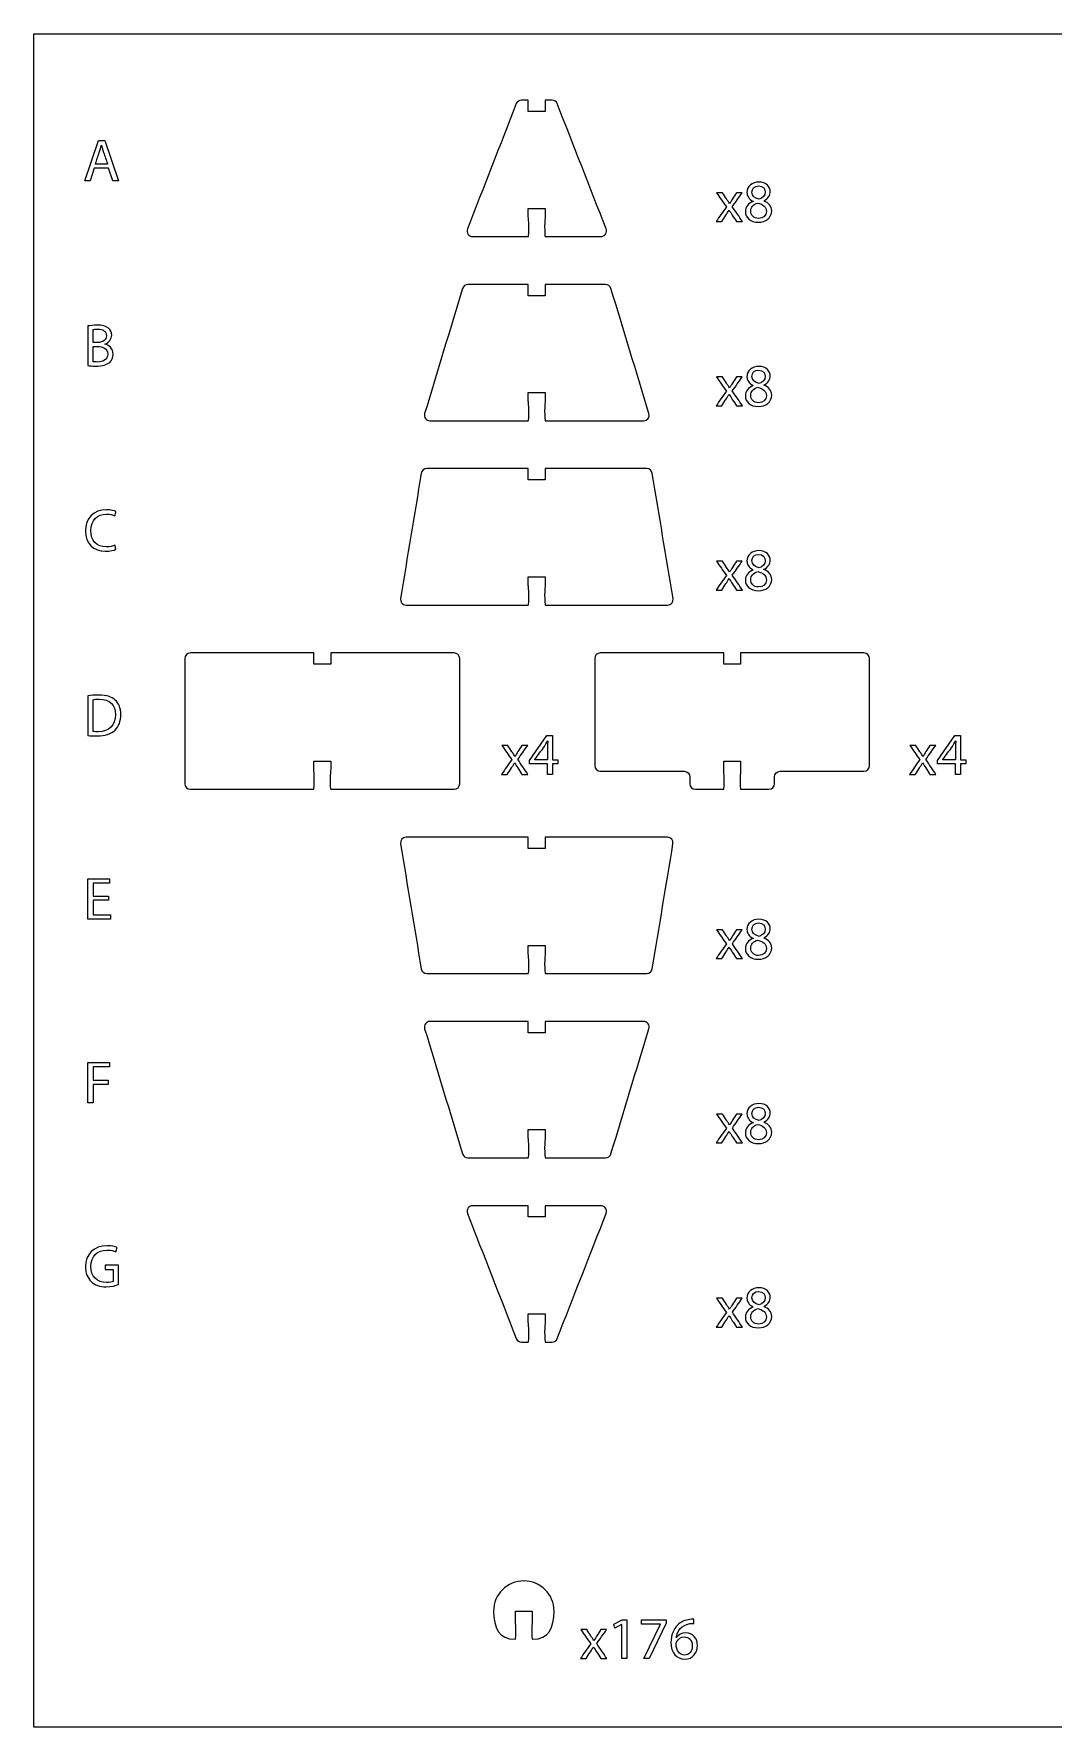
# Model space of a CAD drawing. Extents: x 0 to 470, y 0 to 300.
# Drawn here: x 0.2 to 180.7, y 0.2 to 300.2 of the extents above; entities that cross this region are included whole.
import ezdxf

# ---------------------------------------------------------------- set-up
doc = ezdxf.new("R2010")
doc.units = 0
doc.header["$MEASUREMENT"] = 0
doc.layers.add('DEFAULT', color=18, linetype='CONTINUOUS')

msp = doc.modelspace()

# ---------------------------------------------------------------- linework, layer by layer
at = {"layer": 'DEFAULT', "color": 18}
msp.add_lwpolyline([(470.18, 0.18), (0.18, 0.18), (0.18, 300.18), (470.18, 300.18)], close=True, dxfattribs=at)
at = {"layer": 'DEFAULT', "color": 6}
for points in [[(10.88, 276.39), (10.14, 274.14), (9.18, 274.14), (11.61, 281.28), (12.72, 281.28), (15.15, 274.14), (14.17, 274.14), (13.41, 276.39)], [(91.17, 168.97), (91.17, 170.85), (87.98, 170.85), (87.98, 171.46), (91.04, 175.85), (92.05, 175.85), (92.05, 171.58), (93.01, 171.58), (93.01, 170.85), (92.05, 170.85), (92.05, 168.97)], [(163.44, 168.97), (163.44, 170.85), (160.25, 170.85), (160.25, 171.46), (163.32, 175.85), (164.32, 175.85), (164.32, 171.58), (165.28, 171.58), (165.28, 170.85), (164.32, 170.85), (164.32, 168.97)], [(13.42, 146.67), (10.65, 146.67), (10.65, 144.09), (13.74, 144.09), (13.74, 143.32), (9.72, 143.32), (9.72, 150.45), (13.58, 150.45), (13.58, 149.68), (10.65, 149.68), (10.65, 147.43), (13.42, 147.43)], [(9.72, 117.92), (13.57, 117.92), (13.57, 117.15), (10.65, 117.15), (10.65, 114.78), (13.34, 114.78), (13.34, 114.02), (10.65, 114.02), (10.65, 110.79), (9.72, 110.79)], [(104.29, 18.34), (104.27, 18.34), (103.08, 17.7), (102.9, 18.41), (104.4, 19.21), (105.19, 19.21), (105.19, 12.33), (104.29, 12.33)], [(112.17, 19.21), (112.17, 18.6), (109.17, 12.33), (108.21, 12.33), (111.19, 18.42), (111.19, 18.44), (107.83, 18.44), (107.83, 19.21)]]:
    msp.add_lwpolyline(points, close=True, dxfattribs=at)
at = {"layer": 'DEFAULT', "color": 1}
for points, knots in [([(87.75, 286.44), (88.75, 286.44), (89.75, 286.44), (90.75, 286.44), (90.75, 287.1), (90.75, 287.77), (90.75, 288.44), (91.15, 288.44), (91.55, 288.44), (91.95, 288.44), (92.36, 288.44), (92.73, 288.19), (92.87, 287.81), (95.76, 280.41), (98.65, 273.02), (101.54, 265.63), (101.8, 264.97), (101.31, 264.27), (100.61, 264.27), (97.32, 264.27), (94.04, 264.27), (90.75, 264.27), (90.69, 264.34), (90.65, 265.09), (90.65, 266.02), (90.65, 266.98), (90.75, 267.59), (90.75, 267.76), (90.75, 268.26), (90.75, 268.76), (90.75, 269.26), (89.75, 269.26), (88.75, 269.26), (87.75, 269.26), (87.75, 268.76), (87.75, 268.26), (87.75, 267.76), (87.75, 267.59), (87.85, 266.98), (87.85, 266.02), (87.85, 265.09), (87.81, 264.34), (87.76, 264.27), (84.47, 264.27), (81.18, 264.27), (77.89, 264.27), (77.19, 264.27), (76.71, 264.97), (76.96, 265.63), (79.85, 273.02), (82.74, 280.41), (85.63, 287.81), (85.78, 288.19), (86.15, 288.44), (86.56, 288.44), (86.96, 288.44), (87.35, 288.44), (87.75, 288.44), (87.75, 287.77), (87.75, 287.1), (87.75, 286.44)], [5.67, 5.67, 5.67, 5.67, 14.18, 14.18, 14.18, 19.85, 19.85, 19.85, 23.23, 23.23, 23.23, 24.23, 24.23, 24.23, 91.726893, 91.726893, 91.726893, 92.726893, 92.726893, 92.726893, 120.676893, 120.676893, 120.676893, 121.676893, 121.676893, 121.676893, 122.676893, 122.676893, 122.676893, 126.926893, 126.926893, 126.926893, 135.436893, 135.436893, 135.436893, 139.686893, 139.686893, 139.686893, 140.686893, 140.686893, 140.686893, 141.686893, 141.686893, 141.686893, 169.646893, 169.646893, 169.646893, 170.646893, 170.646893, 170.646893, 238.147424, 238.147424, 238.147424, 239.147424, 239.147424, 239.147424, 242.527424, 242.527424, 242.527424, 248.197424, 248.197424, 248.197424, 248.197424]), ([(87.75, 253.79), (88.75, 253.79), (89.75, 253.79), (90.75, 253.79), (90.75, 254.46), (90.75, 255.13), (90.75, 255.79), (94.31, 255.79), (97.88, 255.79), (101.44, 255.79), (101.88, 255.79), (102.27, 255.51), (102.39, 255.09), (104.63, 247.69), (106.88, 240.3), (109.12, 232.9), (109.31, 232.27), (108.83, 231.62), (108.16, 231.62), (102.36, 231.62), (96.55, 231.62), (90.75, 231.62), (90.7, 231.62), (90.65, 232.4), (90.65, 233.37), (90.65, 234.34), (90.75, 234.95), (90.75, 235.12), (90.75, 235.62), (90.75, 236.12), (90.75, 236.62), (89.75, 236.62), (88.75, 236.62), (87.75, 236.62), (87.75, 236.12), (87.75, 235.62), (87.75, 235.12), (87.75, 234.95), (87.85, 234.34), (87.85, 233.37), (87.85, 232.4), (87.81, 231.62), (87.75, 231.62), (81.95, 231.62), (76.15, 231.62), (70.34, 231.62), (69.67, 231.62), (69.19, 232.27), (69.39, 232.9), (71.63, 240.3), (73.87, 247.69), (76.11, 255.09), (76.24, 255.51), (76.63, 255.79), (77.06, 255.79), (80.63, 255.79), (84.19, 255.79), (87.75, 255.79), (87.75, 255.13), (87.75, 254.46), (87.75, 253.79)], [5.67, 5.67, 5.67, 5.67, 14.17, 14.17, 14.17, 19.84, 19.84, 19.84, 50.14, 50.14, 50.14, 51.14, 51.14, 51.14, 116.845236, 116.845236, 116.845236, 117.845236, 117.845236, 117.845236, 167.195236, 167.195236, 167.195236, 168.195236, 168.195236, 168.195236, 169.195236, 169.195236, 169.195236, 173.445236, 173.445236, 173.445236, 181.945236, 181.945236, 181.945236, 186.195236, 186.195236, 186.195236, 187.195236, 187.195236, 187.195236, 188.195236, 188.195236, 188.195236, 237.545236, 237.545236, 237.545236, 238.545236, 238.545236, 238.545236, 304.250471, 304.250471, 304.250471, 305.250471, 305.250471, 305.250471, 335.550471, 335.550471, 335.550471, 341.220471, 341.220471, 341.220471, 341.220471]), ([(87.75, 221.15), (88.75, 221.15), (89.75, 221.15), (90.75, 221.15), (90.75, 221.81), (90.75, 222.48), (90.75, 223.15), (96.74, 223.15), (102.74, 223.15), (108.73, 223.15), (109.22, 223.15), (109.64, 222.79), (109.71, 222.31), (110.94, 214.92), (112.16, 207.52), (113.39, 200.13), (113.48, 199.52), (113.01, 198.97), (112.4, 198.97), (105.18, 198.97), (97.97, 198.97), (90.75, 198.97), (90.7, 198.97), (90.65, 199.76), (90.65, 200.72), (90.65, 201.69), (90.75, 202.3), (90.75, 202.47), (90.75, 202.97), (90.75, 203.47), (90.75, 203.97), (89.75, 203.97), (88.75, 203.97), (87.75, 203.97), (87.75, 203.47), (87.75, 202.97), (87.75, 202.47), (87.75, 202.3), (87.85, 201.69), (87.85, 200.72), (87.85, 199.76), (87.81, 198.97), (87.75, 198.97), (80.54, 198.97), (73.32, 198.97), (66.1, 198.97), (65.49, 198.97), (65.02, 199.52), (65.12, 200.13), (66.34, 207.52), (67.57, 214.92), (68.79, 222.31), (68.87, 222.79), (69.28, 223.15), (69.77, 223.15), (75.77, 223.15), (81.76, 223.15), (87.75, 223.15), (87.75, 222.48), (87.75, 221.81), (87.75, 221.15)], [5.67, 5.67, 5.67, 5.67, 14.17, 14.17, 14.17, 19.84, 19.84, 19.84, 70.81, 70.81, 70.81, 71.81, 71.81, 71.81, 135.545881, 135.545881, 135.545881, 136.545881, 136.545881, 136.545881, 197.915881, 197.915881, 197.915881, 198.915881, 198.915881, 198.915881, 199.915881, 199.915881, 199.915881, 204.165881, 204.165881, 204.165881, 212.665881, 212.665881, 212.665881, 216.915881, 216.915881, 216.915881, 217.915881, 217.915881, 217.915881, 218.915881, 218.915881, 218.915881, 280.285881, 280.285881, 280.285881, 281.285881, 281.285881, 281.285881, 345.021762, 345.021762, 345.021762, 346.021762, 346.021762, 346.021762, 396.991762, 396.991762, 396.991762, 402.661762, 402.661762, 402.661762, 402.661762]), ([(49.75, 188.5), (50.75, 188.5), (51.75, 188.5), (52.75, 188.5), (52.75, 189.17), (52.75, 189.83), (52.75, 190.5), (60.03, 190.5), (67.32, 190.5), (74.6, 190.5), (75.15, 190.5), (75.6, 190.05), (75.6, 189.5), (75.6, 182.11), (75.6, 174.72), (75.6, 167.32), (75.6, 166.77), (75.15, 166.33), (74.6, 166.33), (67.32, 166.33), (60.03, 166.33), (52.75, 166.33), (52.69, 166.33), (52.65, 167.11), (52.65, 168.08), (52.65, 169.04), (52.75, 169.65), (52.75, 169.83), (52.75, 170.33), (52.75, 170.83), (52.75, 171.33), (51.75, 171.33), (50.75, 171.33), (49.75, 171.33), (49.75, 170.83), (49.75, 170.33), (49.75, 169.83), (49.75, 169.65), (49.85, 169.04), (49.85, 168.08), (49.85, 167.11), (49.8, 166.33), (49.75, 166.33), (42.46, 166.33), (35.18, 166.33), (27.89, 166.33), (27.34, 166.33), (26.9, 166.77), (26.9, 167.32), (26.9, 174.72), (26.9, 182.11), (26.9, 189.5), (26.9, 190.05), (27.34, 190.5), (27.89, 190.5), (35.18, 190.5), (42.46, 190.5), (49.75, 190.5), (49.75, 189.83), (49.75, 189.17), (49.75, 188.5)], [5.67, 5.67, 5.67, 5.67, 14.17, 14.17, 14.17, 19.84, 19.84, 19.84, 81.79, 81.79, 81.79, 82.79, 82.79, 82.79, 145.67, 145.67, 145.67, 146.67, 146.67, 146.67, 208.62, 208.62, 208.62, 209.62, 209.62, 209.62, 210.62, 210.62, 210.62, 214.87, 214.87, 214.87, 223.37, 223.37, 223.37, 227.62, 227.62, 227.62, 228.62, 228.62, 228.62, 229.62, 229.62, 229.62, 291.57, 291.57, 291.57, 292.57, 292.57, 292.57, 355.45, 355.45, 355.45, 356.45, 356.45, 356.45, 418.4, 418.4, 418.4, 424.07, 424.07, 424.07, 424.07]), ([(148.21, 189.5), (148.21, 183.18), (148.21, 176.85), (148.21, 170.53), (148.21, 169.97), (147.76, 169.53), (147.21, 169.53), (142.26, 169.53), (137.31, 169.53), (132.36, 169.53), (131.81, 169.53), (131.36, 169.08), (131.36, 168.53), (131.36, 168.13), (131.36, 167.73), (131.36, 167.33), (131.36, 166.77), (130.91, 166.33), (130.36, 166.33), (128.69, 166.33), (127.02, 166.33), (125.36, 166.33), (125.3, 166.33), (125.26, 167.11), (125.26, 168.08), (125.26, 169.04), (125.36, 169.65), (125.36, 169.83), (125.36, 170.33), (125.36, 170.83), (125.36, 171.33), (124.36, 171.33), (123.36, 171.33), (122.36, 171.33), (122.36, 170.83), (122.36, 170.33), (122.36, 169.83), (122.36, 169.65), (122.46, 169.04), (122.46, 168.08), (122.46, 167.11), (122.41, 166.33), (122.36, 166.33), (120.69, 166.33), (119.03, 166.33), (117.36, 166.33), (116.81, 166.33), (116.36, 166.77), (116.36, 167.33), (116.36, 167.73), (116.36, 168.13), (116.36, 168.53), (116.36, 169.08), (115.91, 169.53), (115.36, 169.53), (110.41, 169.53), (105.46, 169.53), (100.51, 169.53), (99.96, 169.53), (99.51, 169.97), (99.51, 170.53), (99.51, 176.85), (99.51, 183.18), (99.51, 189.5), (99.51, 190.05), (99.95, 190.5), (100.5, 190.5), (107.79, 190.5), (115.07, 190.5), (122.36, 190.5), (122.36, 189.83), (122.36, 189.17), (122.36, 188.5), (123.36, 188.5), (124.36, 188.5), (125.36, 188.5), (125.36, 189.17), (125.36, 189.83), (125.36, 190.5), (132.64, 190.5), (139.93, 190.5), (147.21, 190.5), (147.76, 190.5), (148.21, 190.05), (148.21, 189.5)], [1, 1, 1, 1, 54.79, 54.79, 54.79, 55.79, 55.79, 55.79, 97.88, 97.88, 97.88, 98.88, 98.88, 98.88, 102.28, 102.28, 102.28, 103.28, 103.28, 103.28, 117.46, 117.46, 117.46, 118.46, 118.46, 118.46, 119.46, 119.46, 119.46, 123.71, 123.71, 123.71, 132.21, 132.21, 132.21, 136.46, 136.46, 136.46, 137.46, 137.46, 137.46, 138.46, 138.46, 138.46, 152.63, 152.63, 152.63, 153.63, 153.63, 153.63, 157.03, 157.03, 157.03, 158.03, 158.03, 158.03, 200.12, 200.12, 200.12, 201.12, 201.12, 201.12, 254.91, 254.91, 254.91, 255.91, 255.91, 255.91, 317.86, 317.86, 317.86, 323.53, 323.53, 323.53, 332.03, 332.03, 332.03, 337.7, 337.7, 337.7, 399.65, 399.65, 399.65, 400.65, 400.65, 400.65, 400.65]), ([(87.75, 155.86), (88.75, 155.86), (89.75, 155.86), (90.75, 155.86), (90.75, 156.52), (90.75, 157.19), (90.75, 157.85), (97.97, 157.85), (105.19, 157.85), (112.4, 157.85), (113.02, 157.85), (113.49, 157.3), (113.38, 156.69), (112.16, 149.3), (110.94, 141.91), (109.71, 134.51), (109.63, 134.03), (109.22, 133.68), (108.73, 133.68), (102.74, 133.68), (96.75, 133.68), (90.75, 133.68), (90.7, 133.68), (90.65, 134.46), (90.65, 135.43), (90.65, 136.4), (90.75, 137.01), (90.75, 137.18), (90.75, 137.68), (90.75, 138.18), (90.75, 138.68), (89.75, 138.68), (88.75, 138.68), (87.75, 138.68), (87.75, 138.18), (87.75, 137.68), (87.75, 137.18), (87.75, 137.01), (87.85, 136.4), (87.85, 135.43), (87.85, 134.46), (87.81, 133.68), (87.75, 133.68), (81.76, 133.68), (75.77, 133.68), (69.77, 133.68), (69.29, 133.68), (68.87, 134.03), (68.79, 134.51), (67.57, 141.91), (66.34, 149.3), (65.12, 156.69), (65.02, 157.3), (65.49, 157.85), (66.1, 157.85), (73.32, 157.85), (80.53, 157.85), (87.75, 157.85), (87.75, 157.19), (87.75, 156.52), (87.75, 155.86)], [5.66, 5.66, 5.66, 5.66, 14.17, 14.17, 14.17, 19.83, 19.83, 19.83, 81.2, 81.2, 81.2, 82.2, 82.2, 82.2, 145.934248, 145.934248, 145.934248, 146.934248, 146.934248, 146.934248, 197.894248, 197.894248, 197.894248, 198.894248, 198.894248, 198.894248, 199.894248, 199.894248, 199.894248, 204.154248, 204.154248, 204.154248, 212.664248, 212.664248, 212.664248, 216.924248, 216.924248, 216.924248, 217.924248, 217.924248, 217.924248, 218.924248, 218.924248, 218.924248, 269.884248, 269.884248, 269.884248, 270.884248, 270.884248, 270.884248, 334.618497, 334.618497, 334.618497, 335.618497, 335.618497, 335.618497, 396.988497, 396.988497, 396.988497, 402.648497, 402.648497, 402.648497, 402.648497]), ([(87.75, 123.21), (88.75, 123.21), (89.75, 123.21), (90.75, 123.21), (90.75, 123.87), (90.75, 124.54), (90.75, 125.2), (96.56, 125.2), (102.36, 125.2), (108.16, 125.2), (108.83, 125.2), (109.31, 124.56), (109.11, 123.92), (106.87, 116.53), (104.63, 109.13), (102.39, 101.74), (102.26, 101.32), (101.88, 101.03), (101.43, 101.03), (97.87, 101.03), (94.31, 101.03), (90.75, 101.03), (90.7, 101.03), (90.65, 101.82), (90.65, 102.78), (90.65, 103.75), (90.75, 104.36), (90.75, 104.53), (90.75, 105.03), (90.75, 105.53), (90.75, 106.04), (89.75, 106.04), (88.75, 106.04), (87.75, 106.04), (87.75, 105.53), (87.75, 105.03), (87.75, 104.53), (87.75, 104.36), (87.85, 103.75), (87.85, 102.78), (87.85, 101.82), (87.81, 101.03), (87.75, 101.03), (84.19, 101.03), (80.63, 101.03), (77.07, 101.03), (76.63, 101.03), (76.24, 101.32), (76.12, 101.74), (73.87, 109.13), (71.63, 116.53), (69.39, 123.92), (69.19, 124.56), (69.67, 125.2), (70.34, 125.2), (76.14, 125.2), (81.95, 125.2), (87.75, 125.2), (87.75, 124.54), (87.75, 123.87), (87.75, 123.21)], [5.66, 5.66, 5.66, 5.66, 14.17, 14.17, 14.17, 19.83, 19.83, 19.83, 69.18, 69.18, 69.18, 70.18, 70.18, 70.18, 135.878568, 135.878568, 135.878568, 136.878568, 136.878568, 136.878568, 167.158568, 167.158568, 167.158568, 168.158568, 168.158568, 168.158568, 169.158568, 169.158568, 169.158568, 173.418568, 173.418568, 173.418568, 181.928568, 181.928568, 181.928568, 186.188568, 186.188568, 186.188568, 187.188568, 187.188568, 187.188568, 188.188568, 188.188568, 188.188568, 218.468568, 218.468568, 218.468568, 219.468568, 219.468568, 219.468568, 285.167135, 285.167135, 285.167135, 286.167135, 286.167135, 286.167135, 335.517135, 335.517135, 335.517135, 341.177135, 341.177135, 341.177135, 341.177135]), ([(87.75, 90.56), (88.75, 90.56), (89.75, 90.56), (90.75, 90.56), (90.75, 91.23), (90.75, 91.89), (90.75, 92.56), (94.04, 92.56), (97.33, 92.56), (100.61, 92.56), (101.32, 92.56), (101.8, 91.85), (101.54, 91.2), (98.65, 83.81), (95.76, 76.41), (92.87, 69.02), (92.73, 68.64), (92.36, 68.39), (91.95, 68.39), (91.55, 68.39), (91.15, 68.39), (90.75, 68.39), (90.7, 68.39), (90.65, 69.17), (90.65, 70.14), (90.65, 71.1), (90.75, 71.71), (90.75, 71.89), (90.75, 72.39), (90.75, 72.89), (90.75, 73.39), (89.75, 73.39), (88.75, 73.39), (87.75, 73.39), (87.75, 72.89), (87.75, 72.39), (87.75, 71.89), (87.75, 71.71), (87.85, 71.1), (87.85, 70.14), (87.85, 69.17), (87.81, 68.39), (87.75, 68.39), (87.35, 68.39), (86.95, 68.39), (86.56, 68.39), (86.15, 68.39), (85.78, 68.64), (85.63, 69.02), (82.74, 76.41), (79.85, 83.81), (76.96, 91.2), (76.71, 91.85), (77.19, 92.56), (77.89, 92.56), (81.18, 92.56), (84.46, 92.56), (87.75, 92.56), (87.75, 91.89), (87.75, 91.23), (87.75, 90.56)], [5.66, 5.66, 5.66, 5.66, 14.16, 14.16, 14.16, 19.82, 19.82, 19.82, 47.78, 47.78, 47.78, 48.78, 48.78, 48.78, 116.280532, 116.280532, 116.280532, 117.280532, 117.280532, 117.280532, 120.670532, 120.670532, 120.670532, 121.670532, 121.670532, 121.670532, 122.670532, 122.670532, 122.670532, 126.930532, 126.930532, 126.930532, 135.430532, 135.430532, 135.430532, 139.690532, 139.690532, 139.690532, 140.690532, 140.690532, 140.690532, 141.690532, 141.690532, 141.690532, 145.080532, 145.080532, 145.080532, 146.080532, 146.080532, 146.080532, 213.577424, 213.577424, 213.577424, 214.577424, 214.577424, 214.577424, 242.537424, 242.537424, 242.537424, 248.197424, 248.197424, 248.197424, 248.197424]), ([(92.31, 20.74), (92.31, 17.79), (91.41, 15.74), (88.46, 15.74), (88.4, 15.74), (88.36, 16.52), (88.36, 17.49), (88.36, 18.46), (88.46, 19.07), (88.46, 19.24), (88.46, 19.74), (88.46, 20.24), (88.46, 20.74), (87.46, 20.74), (86.46, 20.74), (85.46, 20.74), (85.46, 20.24), (85.46, 19.74), (85.46, 19.24), (85.46, 19.07), (85.56, 18.46), (85.56, 17.49), (85.56, 16.52), (85.51, 15.74), (85.46, 15.74), (82.5, 15.74), (81.61, 17.79), (81.61, 20.74), (81.61, 23.7), (84, 26.09), (86.96, 26.09), (89.91, 26.09), (92.31, 23.7), (92.31, 20.74)], [1, 1, 1, 1, 2, 2, 2, 3, 3, 3, 4, 4, 4, 8.25, 8.25, 8.25, 16.76, 16.76, 16.76, 21.01, 21.01, 21.01, 22.01, 22.01, 22.01, 23.01, 23.01, 23.01, 24.01, 24.01, 24.01, 25.01, 25.01, 25.01, 26.01, 26.01, 26.01, 26.01])]:
    msp.add_open_spline(points, degree=3, knots=knots, dxfattribs=at)
at = {"layer": 'DEFAULT', "color": 6}
for points, knots in [([(13.22, 277.11), (12.98, 277.79), (12.75, 278.48), (12.52, 279.16), (12.36, 279.63), (12.25, 280.05), (12.15, 280.46), (12.14, 280.46), (12.13, 280.46), (12.13, 280.46), (12.02, 280.04), (11.9, 279.6), (11.77, 279.17), (11.53, 278.48), (11.3, 277.79), (11.07, 277.11), (11.78, 277.11), (12.5, 277.11), (13.22, 277.11)], [6.09, 6.09, 6.09, 6.09, 12.236638, 12.236638, 12.236638, 13.236638, 13.236638, 13.236638, 13.296638, 13.296638, 13.296638, 14.296638, 14.296638, 14.296638, 20.472632, 20.472632, 20.472632, 26.562632, 26.562632, 26.562632, 26.562632]), ([(126.21, 268.66), (126.21, 269.53), (126.73, 270.14), (127.58, 270.5), (127.57, 270.51), (127.57, 270.52), (127.57, 270.53), (126.81, 270.89), (126.48, 271.49), (126.48, 272.08), (126.48, 273.17), (127.4, 273.91), (128.6, 273.91), (129.94, 273.91), (130.6, 273.07), (130.6, 272.22), (130.6, 271.63), (130.32, 271.01), (129.47, 270.61), (129.47, 270.6), (129.47, 270.59), (129.47, 270.58), (130.33, 270.24), (130.86, 269.63), (130.86, 268.8), (130.86, 267.6), (129.83, 266.8), (128.52, 266.8), (127.08, 266.8), (126.21, 267.66), (126.21, 268.66)], [1, 1, 1, 1, 2, 2, 2, 2.094557, 2.094557, 2.094557, 3.094557, 3.094557, 3.094557, 4.094557, 4.094557, 4.094557, 5.094557, 5.094557, 5.094557, 6.094557, 6.094557, 6.094557, 6.184557, 6.184557, 6.184557, 7.184557, 7.184557, 7.184557, 8.184557, 8.184557, 8.184557, 9.184557, 9.184557, 9.184557, 9.184557]), ([(127.36, 272.14), (127.36, 271.45), (127.87, 271.08), (128.67, 270.87), (129.26, 271.07), (129.72, 271.5), (129.72, 272.12), (129.72, 272.67), (129.39, 273.24), (128.55, 273.24), (127.78, 273.24), (127.36, 272.74), (127.36, 272.14)], [1, 1, 1, 1, 2, 2, 2, 3, 3, 3, 4, 4, 4, 5, 5, 5, 5]), ([(122.13, 272.04), (122.37, 271.67), (122.61, 271.3), (122.86, 270.94), (123.05, 270.65), (123.21, 270.39), (123.38, 270.1), (123.39, 270.1), (123.4, 270.1), (123.41, 270.1), (123.58, 270.41), (123.75, 270.67), (123.92, 270.95), (124.16, 271.31), (124.4, 271.67), (124.64, 272.04), (124.97, 272.04), (125.31, 272.04), (125.64, 272.04), (125.06, 271.21), (124.48, 270.39), (123.89, 269.56), (124.49, 268.68), (125.09, 267.8), (125.69, 266.91), (125.34, 266.91), (124.99, 266.91), (124.64, 266.91), (124.38, 267.3), (124.13, 267.68), (123.88, 268.07), (123.68, 268.36), (123.51, 268.65), (123.33, 268.96), (123.33, 268.96), (123.32, 268.96), (123.31, 268.96), (123.14, 268.65), (122.96, 268.38), (122.77, 268.07), (122.53, 267.68), (122.28, 267.3), (122.03, 266.91), (121.69, 266.91), (121.35, 266.91), (121.01, 266.91), (121.61, 267.79), (122.22, 268.66), (122.83, 269.53), (122.25, 270.36), (121.67, 271.2), (121.09, 272.04), (121.44, 272.04), (121.78, 272.04), (122.13, 272.04)], [0, 0, 0, 0, 3.744236, 3.744236, 3.744236, 4.744236, 4.744236, 4.744236, 4.834236, 4.834236, 4.834236, 5.834236, 5.834236, 5.834236, 9.536897, 9.536897, 9.536897, 12.387897, 12.387897, 12.387897, 20.977594, 20.977594, 20.977594, 30.046762, 30.046762, 30.046762, 33.046762, 33.046762, 33.046762, 36.949299, 36.949299, 36.949299, 37.949299, 37.949299, 37.949299, 38.010299, 38.010299, 38.010299, 39.010299, 39.010299, 39.010299, 42.897085, 42.897085, 42.897085, 45.806085, 45.806085, 45.806085, 54.835115, 54.835115, 54.835115, 63.480277, 63.480277, 63.480277, 66.419277, 66.419277, 66.419277, 66.419277]), ([(129.92, 268.7), (129.92, 269.54), (129.33, 269.94), (128.4, 270.21), (127.6, 269.97), (127.16, 269.44), (127.16, 268.79), (127.13, 268.09), (127.66, 267.48), (128.54, 267.48), (129.38, 267.48), (129.92, 267.99), (129.92, 268.7)], [1, 1, 1, 1, 2, 2, 2, 3, 3, 3, 4, 4, 4, 5, 5, 5, 5]), ([(9.72, 248.42), (10.13, 248.5), (10.76, 248.57), (11.41, 248.57), (12.33, 248.57), (12.92, 248.41), (13.37, 248.05), (13.74, 247.77), (13.96, 247.35), (13.96, 246.79), (13.96, 246.1), (13.5, 245.5), (12.75, 245.22), (12.75, 245.21), (12.75, 245.21), (12.75, 245.2), (13.43, 245.03), (14.22, 244.47), (14.22, 243.41), (14.22, 242.8), (13.98, 242.33), (13.62, 241.98), (13.12, 241.53), (12.32, 241.32), (11.15, 241.32), (10.52, 241.32), (10.03, 241.36), (9.72, 241.4), (9.72, 243.74), (9.72, 246.08), (9.72, 248.42)], [19.889, 19.889, 19.889, 19.889, 20.889, 20.889, 20.889, 21.889, 21.889, 21.889, 22.889, 22.889, 22.889, 23.889, 23.889, 23.889, 23.949, 23.949, 23.949, 24.949, 24.949, 24.949, 25.949, 25.949, 25.949, 26.949, 26.949, 26.949, 27.949, 27.949, 27.949, 47.838, 47.838, 47.838, 47.838]), ([(10.65, 245.5), (10.92, 245.5), (11.2, 245.5), (11.48, 245.5), (12.46, 245.5), (13.03, 246), (13.03, 246.69), (13.03, 247.53), (12.39, 247.86), (11.46, 247.86), (11.04, 247.86), (10.79, 247.82), (10.65, 247.79), (10.65, 247.03), (10.65, 246.26), (10.65, 245.5)], [6.509, 6.509, 6.509, 6.509, 8.879, 8.879, 8.879, 9.879, 9.879, 9.879, 10.879, 10.879, 10.879, 11.879, 11.879, 11.879, 18.388, 18.388, 18.388, 18.388]), ([(10.65, 242.08), (10.83, 242.05), (11.09, 242.04), (11.42, 242.04), (12.37, 242.04), (13.25, 242.39), (13.25, 243.42), (13.25, 244.4), (12.41, 244.8), (11.41, 244.8), (11.15, 244.8), (10.9, 244.8), (10.65, 244.8), (10.65, 243.89), (10.65, 242.98), (10.65, 242.08)], [7.71, 7.71, 7.71, 7.71, 8.71, 8.71, 8.71, 9.71, 9.71, 9.71, 10.71, 10.71, 10.71, 12.87, 12.87, 12.87, 20.58, 20.58, 20.58, 20.58]), ([(126.21, 236.01), (126.21, 236.88), (126.73, 237.5), (127.58, 237.86), (127.57, 237.87), (127.57, 237.88), (127.57, 237.89), (126.81, 238.25), (126.48, 238.84), (126.48, 239.43), (126.48, 240.52), (127.4, 241.26), (128.6, 241.26), (129.94, 241.26), (130.6, 240.43), (130.6, 239.57), (130.6, 238.99), (130.32, 238.36), (129.47, 237.96), (129.47, 237.95), (129.47, 237.94), (129.47, 237.93), (130.33, 237.59), (130.86, 236.99), (130.86, 236.15), (130.86, 234.96), (129.83, 234.15), (128.52, 234.15), (127.08, 234.15), (126.21, 235.01), (126.21, 236.01)], [1, 1, 1, 1, 2, 2, 2, 2.094557, 2.094557, 2.094557, 3.094557, 3.094557, 3.094557, 4.094557, 4.094557, 4.094557, 5.094557, 5.094557, 5.094557, 6.094557, 6.094557, 6.094557, 6.184557, 6.184557, 6.184557, 7.184557, 7.184557, 7.184557, 8.184557, 8.184557, 8.184557, 9.184557, 9.184557, 9.184557, 9.184557]), ([(127.36, 239.5), (127.36, 238.81), (127.87, 238.44), (128.67, 238.23), (129.26, 238.43), (129.72, 238.85), (129.72, 239.47), (129.72, 240.02), (129.39, 240.6), (128.55, 240.6), (127.78, 240.6), (127.36, 240.09), (127.36, 239.5)], [1, 1, 1, 1, 2, 2, 2, 3, 3, 3, 4, 4, 4, 5, 5, 5, 5]), ([(122.13, 239.39), (122.37, 239.02), (122.61, 238.66), (122.86, 238.29), (123.05, 238), (123.21, 237.74), (123.38, 237.45), (123.39, 237.45), (123.4, 237.45), (123.41, 237.45), (123.58, 237.76), (123.75, 238.02), (123.92, 238.3), (124.16, 238.66), (124.4, 239.03), (124.64, 239.39), (124.97, 239.39), (125.31, 239.39), (125.64, 239.39), (125.06, 238.56), (124.48, 237.74), (123.89, 236.91), (124.49, 236.03), (125.09, 235.15), (125.69, 234.27), (125.34, 234.27), (124.99, 234.27), (124.64, 234.27), (124.38, 234.65), (124.13, 235.04), (123.88, 235.42), (123.68, 235.72), (123.51, 236), (123.33, 236.31), (123.33, 236.31), (123.32, 236.31), (123.31, 236.31), (123.14, 236), (122.96, 235.73), (122.77, 235.42), (122.53, 235.04), (122.28, 234.65), (122.03, 234.27), (121.69, 234.27), (121.35, 234.27), (121.01, 234.27), (121.61, 235.14), (122.22, 236.01), (122.83, 236.88), (122.25, 237.72), (121.67, 238.55), (121.09, 239.39), (121.44, 239.39), (121.78, 239.39), (122.13, 239.39)], [0, 0, 0, 0, 3.744236, 3.744236, 3.744236, 4.744236, 4.744236, 4.744236, 4.834236, 4.834236, 4.834236, 5.834236, 5.834236, 5.834236, 9.536897, 9.536897, 9.536897, 12.387897, 12.387897, 12.387897, 20.977594, 20.977594, 20.977594, 30.045935, 30.045935, 30.045935, 33.045935, 33.045935, 33.045935, 36.947634, 36.947634, 36.947634, 37.947634, 37.947634, 37.947634, 38.008634, 38.008634, 38.008634, 39.008634, 39.008634, 39.008634, 42.894579, 42.894579, 42.894579, 45.803579, 45.803579, 45.803579, 54.831788, 54.831788, 54.831788, 63.47695, 63.47695, 63.47695, 66.41595, 66.41595, 66.41595, 66.41595]), ([(129.92, 236.06), (129.92, 236.89), (129.33, 237.29), (128.4, 237.56), (127.6, 237.33), (127.16, 236.8), (127.16, 236.14), (127.13, 235.44), (127.66, 234.83), (128.54, 234.83), (129.38, 234.83), (129.92, 235.35), (129.92, 236.06)], [1, 1, 1, 1, 2, 2, 2, 3, 3, 3, 4, 4, 4, 5, 5, 5, 5]), ([(14.71, 208.85), (14.37, 208.68), (13.69, 208.51), (12.83, 208.51), (10.81, 208.51), (9.3, 209.78), (9.3, 212.12), (9.3, 214.35), (10.81, 215.87), (13.03, 215.87), (13.92, 215.87), (14.48, 215.67), (14.72, 215.55), (14.65, 215.3), (14.57, 215.05), (14.5, 214.8), (14.15, 214.97), (13.65, 215.09), (13.06, 215.09), (11.39, 215.09), (10.28, 214.02), (10.28, 212.15), (10.28, 210.4), (11.28, 209.28), (13.02, 209.28), (13.58, 209.28), (14.15, 209.4), (14.52, 209.58), (14.58, 209.34), (14.65, 209.09), (14.71, 208.85)], [2.139276, 2.139276, 2.139276, 2.139276, 3.139276, 3.139276, 3.139276, 4.139276, 4.139276, 4.139276, 5.139276, 5.139276, 5.139276, 6.139276, 6.139276, 6.139276, 8.360491, 8.360491, 8.360491, 9.360491, 9.360491, 9.360491, 10.360491, 10.360491, 10.360491, 11.360491, 11.360491, 11.360491, 12.360491, 12.360491, 12.360491, 14.499767, 14.499767, 14.499767, 14.499767]), ([(126.21, 203.37), (126.21, 204.23), (126.73, 204.85), (127.58, 205.21), (127.57, 205.22), (127.57, 205.23), (127.57, 205.24), (126.81, 205.6), (126.48, 206.19), (126.48, 206.78), (126.48, 207.87), (127.4, 208.62), (128.6, 208.62), (129.94, 208.62), (130.6, 207.78), (130.6, 206.92), (130.6, 206.34), (130.32, 205.72), (129.47, 205.31), (129.47, 205.3), (129.47, 205.29), (129.47, 205.28), (130.33, 204.94), (130.86, 204.34), (130.86, 203.5), (130.86, 202.31), (129.83, 201.5), (128.52, 201.5), (127.08, 201.5), (126.21, 202.36), (126.21, 203.37)], [1, 1, 1, 1, 2, 2, 2, 2.094557, 2.094557, 2.094557, 3.094557, 3.094557, 3.094557, 4.094557, 4.094557, 4.094557, 5.094557, 5.094557, 5.094557, 6.094557, 6.094557, 6.094557, 6.184557, 6.184557, 6.184557, 7.184557, 7.184557, 7.184557, 8.184557, 8.184557, 8.184557, 9.184557, 9.184557, 9.184557, 9.184557]), ([(127.36, 206.85), (127.36, 206.16), (127.87, 205.79), (128.67, 205.58), (129.26, 205.78), (129.72, 206.2), (129.72, 206.83), (129.72, 207.38), (129.39, 207.95), (128.55, 207.95), (127.78, 207.95), (127.36, 207.44), (127.36, 206.85)], [1, 1, 1, 1, 2, 2, 2, 3, 3, 3, 4, 4, 4, 5, 5, 5, 5]), ([(122.13, 206.74), (122.37, 206.38), (122.61, 206.01), (122.86, 205.64), (123.05, 205.36), (123.21, 205.09), (123.38, 204.81), (123.39, 204.81), (123.4, 204.81), (123.41, 204.81), (123.58, 205.11), (123.75, 205.38), (123.92, 205.65), (124.16, 206.02), (124.4, 206.38), (124.64, 206.74), (124.97, 206.74), (125.31, 206.74), (125.64, 206.74), (125.06, 205.92), (124.48, 205.09), (123.89, 204.27), (124.49, 203.38), (125.09, 202.5), (125.69, 201.62), (125.34, 201.62), (124.99, 201.62), (124.64, 201.62), (124.38, 202), (124.13, 202.39), (123.88, 202.77), (123.68, 203.07), (123.51, 203.36), (123.33, 203.66), (123.33, 203.66), (123.32, 203.66), (123.31, 203.66), (123.14, 203.36), (122.96, 203.08), (122.77, 202.77), (122.53, 202.39), (122.28, 202), (122.03, 201.62), (121.69, 201.62), (121.35, 201.62), (121.01, 201.62), (121.61, 202.49), (122.22, 203.36), (122.83, 204.23), (122.25, 205.07), (121.67, 205.91), (121.09, 206.74), (121.44, 206.74), (121.78, 206.74), (122.13, 206.74)], [2.939, 2.939, 2.939, 2.939, 6.683236, 6.683236, 6.683236, 7.683236, 7.683236, 7.683236, 7.773236, 7.773236, 7.773236, 8.773236, 8.773236, 8.773236, 12.475897, 12.475897, 12.475897, 15.326897, 15.326897, 15.326897, 23.916594, 23.916594, 23.916594, 32.985762, 32.985762, 32.985762, 35.985762, 35.985762, 35.985762, 39.888299, 39.888299, 39.888299, 40.888299, 40.888299, 40.888299, 40.949299, 40.949299, 40.949299, 41.949299, 41.949299, 41.949299, 45.836085, 45.836085, 45.836085, 48.745085, 48.745085, 48.745085, 57.774115, 57.774115, 57.774115, 66.419277, 66.419277, 66.419277, 69.358277, 69.358277, 69.358277, 69.358277]), ([(129.92, 203.41), (129.92, 204.24), (129.33, 204.65), (128.4, 204.91), (127.6, 204.68), (127.16, 204.15), (127.16, 203.49), (127.13, 202.8), (127.66, 202.18), (128.54, 202.18), (129.38, 202.18), (129.92, 202.7), (129.92, 203.41)], [1, 1, 1, 1, 2, 2, 2, 3, 3, 3, 4, 4, 4, 5, 5, 5, 5]), ([(9.72, 182.89), (10.29, 182.97), (10.95, 183.04), (11.68, 183.04), (13.01, 183.04), (13.95, 182.73), (14.57, 182.15), (15.21, 181.57), (15.58, 180.74), (15.58, 179.59), (15.58, 178.42), (15.22, 177.47), (14.55, 176.82), (13.88, 176.15), (12.78, 175.79), (11.4, 175.79), (10.74, 175.79), (10.19, 175.82), (9.72, 175.87), (9.72, 178.21), (9.72, 180.55), (9.72, 182.89)], [19.889, 19.889, 19.889, 19.889, 20.889, 20.889, 20.889, 21.889, 21.889, 21.889, 22.889, 22.889, 22.889, 23.889, 23.889, 23.889, 24.889, 24.889, 24.889, 25.889, 25.889, 25.889, 45.778, 45.778, 45.778, 45.778]), ([(10.65, 176.58), (10.88, 176.54), (11.22, 176.53), (11.58, 176.53), (13.55, 176.53), (14.61, 177.63), (14.61, 179.56), (14.62, 181.24), (13.67, 182.31), (11.72, 182.31), (11.25, 182.31), (10.89, 182.27), (10.65, 182.21), (10.65, 180.34), (10.65, 178.46), (10.65, 176.58)], [15.959, 15.959, 15.959, 15.959, 16.959, 16.959, 16.959, 17.959, 17.959, 17.959, 18.959, 18.959, 18.959, 19.959, 19.959, 19.959, 35.918, 35.918, 35.918, 35.918]), ([(84.12, 174.1), (84.37, 173.73), (84.61, 173.36), (84.85, 172.99), (85.04, 172.71), (85.2, 172.44), (85.37, 172.16), (85.38, 172.16), (85.39, 172.16), (85.4, 172.16), (85.57, 172.47), (85.74, 172.73), (85.91, 173.01), (86.15, 173.37), (86.39, 173.73), (86.63, 174.1), (86.97, 174.1), (87.3, 174.1), (87.64, 174.1), (87.05, 173.27), (86.47, 172.44), (85.89, 171.62), (86.49, 170.74), (87.09, 169.85), (87.69, 168.97), (87.34, 168.97), (86.98, 168.97), (86.63, 168.97), (86.38, 169.36), (86.13, 169.74), (85.88, 170.13), (85.68, 170.42), (85.51, 170.71), (85.33, 171.02), (85.32, 171.02), (85.32, 171.02), (85.31, 171.02), (85.14, 170.71), (84.96, 170.43), (84.77, 170.13), (84.52, 169.74), (84.27, 169.36), (84.03, 168.97), (83.69, 168.97), (83.34, 168.97), (83, 168.97), (83.61, 169.84), (84.21, 170.72), (84.82, 171.59), (84.24, 172.42), (83.66, 173.26), (83.09, 174.1), (83.43, 174.1), (83.78, 174.1), (84.12, 174.1)], [0, 0, 0, 0, 3.744236, 3.744236, 3.744236, 4.744236, 4.744236, 4.744236, 4.834236, 4.834236, 4.834236, 5.834236, 5.834236, 5.834236, 9.536897, 9.536897, 9.536897, 12.387897, 12.387897, 12.387897, 20.977594, 20.977594, 20.977594, 30.046762, 30.046762, 30.046762, 33.046762, 33.046762, 33.046762, 36.950137, 36.950137, 36.950137, 37.950137, 37.950137, 37.950137, 38.011137, 38.011137, 38.011137, 39.011137, 39.011137, 39.011137, 42.898764, 42.898764, 42.898764, 45.807764, 45.807764, 45.807764, 54.836794, 54.836794, 54.836794, 63.482525, 63.482525, 63.482525, 66.422525, 66.422525, 66.422525, 66.422525]), ([(91.17, 171.58), (91.17, 172.34), (91.17, 173.11), (91.17, 173.87), (91.17, 174.23), (91.18, 174.59), (91.2, 174.95), (91.19, 174.95), (91.18, 174.95), (91.17, 174.95), (90.96, 174.55), (90.79, 174.25), (90.6, 173.94), (90.04, 173.16), (89.48, 172.38), (88.92, 171.6), (88.92, 171.59), (88.92, 171.58), (88.92, 171.58), (89.67, 171.58), (90.42, 171.58), (91.17, 171.58)], [6.39, 6.39, 6.39, 6.39, 12.9, 12.9, 12.9, 13.9, 13.9, 13.9, 13.99, 13.99, 13.99, 14.99, 14.99, 14.99, 23.156795, 23.156795, 23.156795, 23.216795, 23.216795, 23.216795, 29.606795, 29.606795, 29.606795, 29.606795]), ([(156.39, 174.1), (156.64, 173.73), (156.88, 173.36), (157.13, 172.99), (157.32, 172.71), (157.47, 172.44), (157.64, 172.16), (157.65, 172.16), (157.66, 172.16), (157.68, 172.16), (157.84, 172.47), (158.01, 172.73), (158.18, 173.01), (158.42, 173.37), (158.66, 173.73), (158.9, 174.1), (159.24, 174.1), (159.57, 174.1), (159.91, 174.1), (159.33, 173.27), (158.74, 172.44), (158.16, 171.62), (158.76, 170.74), (159.36, 169.85), (159.96, 168.97), (159.61, 168.97), (159.26, 168.97), (158.9, 168.97), (158.65, 169.36), (158.4, 169.74), (158.15, 170.13), (157.95, 170.42), (157.78, 170.71), (157.6, 171.02), (157.59, 171.02), (157.59, 171.02), (157.58, 171.02), (157.41, 170.71), (157.23, 170.43), (157.04, 170.13), (156.79, 169.74), (156.55, 169.36), (156.3, 168.97), (155.96, 168.97), (155.62, 168.97), (155.27, 168.97), (155.88, 169.84), (156.49, 170.72), (157.09, 171.59), (156.51, 172.42), (155.94, 173.26), (155.36, 174.1), (155.7, 174.1), (156.05, 174.1), (156.39, 174.1)], [2.939, 2.939, 2.939, 2.939, 6.683236, 6.683236, 6.683236, 7.683236, 7.683236, 7.683236, 7.773236, 7.773236, 7.773236, 8.773236, 8.773236, 8.773236, 12.475897, 12.475897, 12.475897, 15.326897, 15.326897, 15.326897, 23.916594, 23.916594, 23.916594, 32.985762, 32.985762, 32.985762, 35.985762, 35.985762, 35.985762, 39.889137, 39.889137, 39.889137, 40.889137, 40.889137, 40.889137, 40.950137, 40.950137, 40.950137, 41.950137, 41.950137, 41.950137, 45.837764, 45.837764, 45.837764, 48.746764, 48.746764, 48.746764, 57.775794, 57.775794, 57.775794, 66.420956, 66.420956, 66.420956, 69.359956, 69.359956, 69.359956, 69.359956]), ([(163.44, 171.58), (163.44, 172.34), (163.44, 173.11), (163.44, 173.87), (163.44, 174.23), (163.45, 174.59), (163.47, 174.95), (163.46, 174.95), (163.45, 174.95), (163.44, 174.95), (163.23, 174.55), (163.06, 174.25), (162.87, 173.94), (162.31, 173.16), (161.75, 172.38), (161.19, 171.6), (161.19, 171.59), (161.19, 171.58), (161.19, 171.58), (161.94, 171.58), (162.69, 171.58), (163.44, 171.58)], [6.39, 6.39, 6.39, 6.39, 12.9, 12.9, 12.9, 13.9, 13.9, 13.9, 13.99, 13.99, 13.99, 14.99, 14.99, 14.99, 23.156795, 23.156795, 23.156795, 23.216795, 23.216795, 23.216795, 29.606795, 29.606795, 29.606795, 29.606795]), ([(122.13, 141.45), (122.37, 141.08), (122.61, 140.71), (122.86, 140.35), (123.05, 140.06), (123.21, 139.8), (123.38, 139.51), (123.39, 139.51), (123.4, 139.51), (123.41, 139.51), (123.58, 139.82), (123.75, 140.08), (123.92, 140.36), (124.16, 140.72), (124.4, 141.08), (124.64, 141.45), (124.97, 141.45), (125.31, 141.45), (125.64, 141.45), (125.06, 140.62), (124.48, 139.8), (123.9, 138.97), (124.49, 138.09), (125.09, 137.21), (125.69, 136.33), (125.34, 136.33), (124.99, 136.33), (124.64, 136.33), (124.39, 136.71), (124.13, 137.09), (123.88, 137.48), (123.68, 137.78), (123.51, 138.06), (123.33, 138.37), (123.33, 138.37), (123.32, 138.37), (123.31, 138.37), (123.14, 138.06), (122.96, 137.79), (122.77, 137.48), (122.53, 137.09), (122.28, 136.71), (122.03, 136.33), (121.69, 136.33), (121.35, 136.33), (121.01, 136.33), (121.61, 137.2), (122.22, 138.07), (122.83, 138.94), (122.25, 139.78), (121.67, 140.61), (121.09, 141.45), (121.44, 141.45), (121.78, 141.45), (122.13, 141.45)], [0, 0, 0, 0, 3.744236, 3.744236, 3.744236, 4.744236, 4.744236, 4.744236, 4.834236, 4.834236, 4.834236, 5.834236, 5.834236, 5.834236, 9.536897, 9.536897, 9.536897, 12.387897, 12.387897, 12.387897, 20.977594, 20.977594, 20.977594, 30.046762, 30.046762, 30.046762, 33.046762, 33.046762, 33.046762, 36.948754, 36.948754, 36.948754, 37.948754, 37.948754, 37.948754, 38.009754, 38.009754, 38.009754, 39.009754, 39.009754, 39.009754, 42.895999, 42.895999, 42.895999, 45.805999, 45.805999, 45.805999, 54.8356, 54.8356, 54.8356, 63.481331, 63.481331, 63.481331, 66.420331, 66.420331, 66.420331, 66.420331]), ([(126.21, 138.07), (126.21, 138.94), (126.73, 139.55), (127.58, 139.91), (127.57, 139.92), (127.57, 139.93), (127.57, 139.95), (126.81, 140.31), (126.48, 140.9), (126.48, 141.49), (126.48, 142.58), (127.4, 143.32), (128.6, 143.32), (129.94, 143.32), (130.6, 142.49), (130.6, 141.63), (130.6, 141.05), (130.32, 140.42), (129.47, 140.02), (129.47, 140.01), (129.47, 140), (129.47, 139.99), (130.33, 139.65), (130.86, 139.05), (130.86, 138.21), (130.86, 137.01), (129.83, 136.21), (128.52, 136.21), (127.08, 136.21), (126.21, 137.07), (126.21, 138.07)], [1, 1, 1, 1, 2, 2, 2, 2.094557, 2.094557, 2.094557, 3.094557, 3.094557, 3.094557, 4.094557, 4.094557, 4.094557, 5.094557, 5.094557, 5.094557, 6.094557, 6.094557, 6.094557, 6.184557, 6.184557, 6.184557, 7.184557, 7.184557, 7.184557, 8.184557, 8.184557, 8.184557, 9.184557, 9.184557, 9.184557, 9.184557]), ([(127.36, 141.55), (127.36, 140.87), (127.87, 140.5), (128.67, 140.28), (129.26, 140.48), (129.72, 140.91), (129.72, 141.53), (129.72, 142.08), (129.39, 142.65), (128.55, 142.65), (127.78, 142.65), (127.36, 142.15), (127.36, 141.55)], [1, 1, 1, 1, 2, 2, 2, 3, 3, 3, 4, 4, 4, 5, 5, 5, 5]), ([(129.92, 138.11), (129.92, 138.95), (129.33, 139.35), (128.4, 139.62), (127.6, 139.38), (127.17, 138.86), (127.17, 138.2), (127.13, 137.5), (127.66, 136.89), (128.54, 136.89), (129.38, 136.89), (129.92, 137.41), (129.92, 138.11)], [1, 1, 1, 1, 2, 2, 2, 3, 3, 3, 4, 4, 4, 5, 5, 5, 5]), ([(122.13, 108.8), (122.37, 108.43), (122.61, 108.07), (122.86, 107.7), (123.05, 107.41), (123.21, 107.15), (123.38, 106.86), (123.39, 106.86), (123.4, 106.86), (123.41, 106.86), (123.58, 107.17), (123.75, 107.44), (123.92, 107.71), (124.16, 108.07), (124.4, 108.44), (124.64, 108.8), (124.97, 108.8), (125.31, 108.8), (125.64, 108.8), (125.06, 107.98), (124.48, 107.15), (123.9, 106.32), (124.49, 105.44), (125.09, 104.56), (125.69, 103.68), (125.34, 103.68), (124.99, 103.68), (124.64, 103.68), (124.39, 104.06), (124.13, 104.45), (123.88, 104.83), (123.68, 105.13), (123.51, 105.41), (123.33, 105.72), (123.33, 105.72), (123.32, 105.72), (123.31, 105.72), (123.14, 105.41), (122.96, 105.14), (122.77, 104.83), (122.53, 104.45), (122.28, 104.06), (122.03, 103.68), (121.69, 103.68), (121.35, 103.68), (121.01, 103.68), (121.61, 104.55), (122.22, 105.42), (122.83, 106.29), (122.25, 107.13), (121.67, 107.97), (121.09, 108.8), (121.44, 108.8), (121.78, 108.8), (122.13, 108.8)], [0, 0, 0, 0, 3.744236, 3.744236, 3.744236, 4.744236, 4.744236, 4.744236, 4.834236, 4.834236, 4.834236, 5.834236, 5.834236, 5.834236, 9.536897, 9.536897, 9.536897, 12.387897, 12.387897, 12.387897, 20.977594, 20.977594, 20.977594, 30.046762, 30.046762, 30.046762, 33.046762, 33.046762, 33.046762, 36.949592, 36.949592, 36.949592, 37.949592, 37.949592, 37.949592, 38.010592, 38.010592, 38.010592, 39.010592, 39.010592, 39.010592, 42.897678, 42.897678, 42.897678, 45.807678, 45.807678, 45.807678, 54.837279, 54.837279, 54.837279, 63.48301, 63.48301, 63.48301, 66.42201, 66.42201, 66.42201, 66.42201]), ([(126.21, 105.42), (126.21, 106.29), (126.73, 106.91), (127.58, 107.27), (127.57, 107.28), (127.57, 107.29), (127.57, 107.3), (126.81, 107.66), (126.48, 108.25), (126.48, 108.84), (126.48, 109.93), (127.4, 110.67), (128.6, 110.67), (129.94, 110.67), (130.6, 109.84), (130.6, 108.98), (130.6, 108.4), (130.32, 107.77), (129.47, 107.37), (129.47, 107.36), (129.47, 107.35), (129.47, 107.34), (130.33, 107), (130.86, 106.4), (130.86, 105.56), (130.86, 104.37), (129.83, 103.56), (128.52, 103.56), (127.08, 103.56), (126.21, 104.42), (126.21, 105.42)], [1, 1, 1, 1, 2, 2, 2, 2.095509, 2.095509, 2.095509, 3.095509, 3.095509, 3.095509, 4.095509, 4.095509, 4.095509, 5.095509, 5.095509, 5.095509, 6.095509, 6.095509, 6.095509, 6.185509, 6.185509, 6.185509, 7.185509, 7.185509, 7.185509, 8.185509, 8.185509, 8.185509, 9.185509, 9.185509, 9.185509, 9.185509]), ([(127.36, 108.91), (127.36, 108.22), (127.87, 107.85), (128.67, 107.64), (129.26, 107.84), (129.72, 108.26), (129.72, 108.89), (129.72, 109.44), (129.39, 110.01), (128.55, 110.01), (127.78, 110.01), (127.36, 109.5), (127.36, 108.91)], [1, 1, 1, 1, 2, 2, 2, 3, 3, 3, 4, 4, 4, 5, 5, 5, 5]), ([(129.92, 105.47), (129.92, 106.3), (129.33, 106.71), (128.4, 106.97), (127.6, 106.74), (127.17, 106.21), (127.17, 105.55), (127.13, 104.85), (127.66, 104.24), (128.54, 104.24), (129.38, 104.24), (129.92, 104.76), (129.92, 105.47)], [1, 1, 1, 1, 2, 2, 2, 3, 3, 3, 4, 4, 4, 5, 5, 5, 5]), ([(15.15, 78.58), (14.74, 78.43), (13.93, 78.19), (12.96, 78.19), (11.88, 78.19), (10.99, 78.46), (10.3, 79.13), (9.68, 79.72), (9.3, 80.67), (9.3, 81.78), (9.31, 83.91), (10.77, 85.47), (13.16, 85.47), (13.99, 85.47), (14.64, 85.29), (14.94, 85.14), (14.87, 84.89), (14.79, 84.64), (14.72, 84.39), (14.34, 84.56), (13.86, 84.69), (13.14, 84.69), (11.41, 84.69), (10.27, 83.61), (10.27, 81.83), (10.27, 80.02), (11.36, 78.95), (13.03, 78.95), (13.63, 78.95), (14.04, 79.03), (14.25, 79.14), (14.25, 79.85), (14.25, 80.56), (14.25, 81.27), (13.77, 81.27), (13.29, 81.27), (12.8, 81.27), (12.8, 81.51), (12.8, 81.76), (12.8, 82.01), (13.59, 82.01), (14.37, 82.01), (15.15, 82.01), (15.15, 80.86), (15.15, 79.72), (15.15, 78.58)], [9.72, 9.72, 9.72, 9.72, 10.72, 10.72, 10.72, 11.72, 11.72, 11.72, 12.72, 12.72, 12.72, 13.72, 13.72, 13.72, 14.72, 14.72, 14.72, 16.941216, 16.941216, 16.941216, 17.941216, 17.941216, 17.941216, 18.941216, 18.941216, 18.941216, 19.941216, 19.941216, 19.941216, 20.941216, 20.941216, 20.941216, 26.971216, 26.971216, 26.971216, 31.081216, 31.081216, 31.081216, 33.181216, 33.181216, 33.181216, 39.841216, 39.841216, 39.841216, 49.561216, 49.561216, 49.561216, 49.561216]), ([(126.21, 72.78), (126.21, 73.65), (126.73, 74.26), (127.58, 74.62), (127.57, 74.63), (127.57, 74.64), (127.57, 74.65), (126.81, 75.01), (126.48, 75.6), (126.48, 76.2), (126.48, 77.29), (127.4, 78.03), (128.6, 78.03), (129.94, 78.03), (130.6, 77.19), (130.6, 76.33), (130.6, 75.75), (130.32, 75.13), (129.47, 74.73), (129.47, 74.71), (129.47, 74.7), (129.47, 74.69), (130.33, 74.35), (130.86, 73.75), (130.86, 72.92), (130.86, 71.72), (129.83, 70.92), (128.52, 70.92), (127.08, 70.92), (126.21, 71.77), (126.21, 72.78)], [1, 1, 1, 1, 2, 2, 2, 2.094557, 2.094557, 2.094557, 3.094557, 3.094557, 3.094557, 4.094557, 4.094557, 4.094557, 5.094557, 5.094557, 5.094557, 6.094557, 6.094557, 6.094557, 6.184557, 6.184557, 6.184557, 7.184557, 7.184557, 7.184557, 8.184557, 8.184557, 8.184557, 9.184557, 9.184557, 9.184557, 9.184557]), ([(122.13, 76.15), (122.37, 75.79), (122.61, 75.42), (122.86, 75.05), (123.05, 74.77), (123.21, 74.5), (123.38, 74.22), (123.39, 74.22), (123.4, 74.22), (123.41, 74.22), (123.58, 74.52), (123.75, 74.79), (123.92, 75.06), (124.16, 75.43), (124.4, 75.79), (124.64, 76.15), (124.97, 76.15), (125.31, 76.15), (125.64, 76.15), (125.06, 75.33), (124.48, 74.5), (123.9, 73.68), (124.49, 72.8), (125.09, 71.91), (125.69, 71.03), (125.34, 71.03), (124.99, 71.03), (124.64, 71.03), (124.39, 71.42), (124.13, 71.8), (123.88, 72.19), (123.68, 72.48), (123.51, 72.77), (123.33, 73.07), (123.33, 73.07), (123.32, 73.07), (123.31, 73.07), (123.14, 72.77), (122.96, 72.49), (122.77, 72.19), (122.53, 71.8), (122.28, 71.42), (122.03, 71.03), (121.69, 71.03), (121.35, 71.03), (121.01, 71.03), (121.61, 71.9), (122.22, 72.77), (122.83, 73.65), (122.25, 74.48), (121.67, 75.32), (121.09, 76.15), (121.44, 76.15), (121.78, 76.15), (122.13, 76.15)], [0, 0, 0, 0, 3.744236, 3.744236, 3.744236, 4.744236, 4.744236, 4.744236, 4.834236, 4.834236, 4.834236, 5.834236, 5.834236, 5.834236, 9.536897, 9.536897, 9.536897, 12.387897, 12.387897, 12.387897, 20.977594, 20.977594, 20.977594, 30.046762, 30.046762, 30.046762, 33.046762, 33.046762, 33.046762, 36.949592, 36.949592, 36.949592, 37.949592, 37.949592, 37.949592, 38.010592, 38.010592, 38.010592, 39.010592, 39.010592, 39.010592, 42.897678, 42.897678, 42.897678, 45.807678, 45.807678, 45.807678, 54.837279, 54.837279, 54.837279, 63.48301, 63.48301, 63.48301, 66.42201, 66.42201, 66.42201, 66.42201]), ([(127.36, 76.26), (127.36, 75.57), (127.87, 75.2), (128.67, 74.99), (129.26, 75.19), (129.72, 75.61), (129.72, 76.24), (129.72, 76.79), (129.39, 77.36), (128.55, 77.36), (127.78, 77.36), (127.36, 76.85), (127.36, 76.26)], [1, 1, 1, 1, 2, 2, 2, 3, 3, 3, 4, 4, 4, 5, 5, 5, 5]), ([(129.92, 72.82), (129.92, 73.66), (129.33, 74.06), (128.4, 74.32), (127.6, 74.09), (127.17, 73.56), (127.17, 72.9), (127.13, 72.21), (127.66, 71.59), (128.54, 71.59), (129.38, 71.59), (129.92, 72.11), (129.92, 72.82)], [1, 1, 1, 1, 2, 2, 2, 3, 3, 3, 4, 4, 4, 5, 5, 5, 5]), ([(117.06, 18.56), (116.87, 18.57), (116.62, 18.56), (116.36, 18.51), (114.9, 18.27), (114.12, 17.2), (113.97, 16.07), (113.98, 16.07), (113.99, 16.07), (114, 16.07), (114.33, 16.5), (114.9, 16.86), (115.66, 16.86), (116.88, 16.86), (117.73, 15.98), (117.73, 14.64), (117.73, 13.38), (116.88, 12.22), (115.45, 12.22), (113.98, 12.22), (113.01, 13.36), (113.01, 15.15), (113.01, 16.5), (113.5, 17.57), (114.18, 18.25), (114.75, 18.81), (115.51, 19.16), (116.38, 19.26), (116.65, 19.31), (116.89, 19.32), (117.06, 19.32), (117.06, 19.06), (117.06, 18.81), (117.06, 18.56)], [2.16, 2.16, 2.16, 2.16, 3.16, 3.16, 3.16, 4.16, 4.16, 4.16, 4.25, 4.25, 4.25, 5.25, 5.25, 5.25, 6.25, 6.25, 6.25, 7.25, 7.25, 7.25, 8.25, 8.25, 8.25, 9.25, 9.25, 9.25, 10.25, 10.25, 10.25, 11.25, 11.25, 11.25, 13.41, 13.41, 13.41, 13.41]), ([(98.1, 17.45), (98.35, 17.09), (98.59, 16.72), (98.83, 16.35), (99.02, 16.07), (99.18, 15.8), (99.35, 15.52), (99.36, 15.52), (99.37, 15.52), (99.38, 15.52), (99.55, 15.83), (99.72, 16.09), (99.89, 16.36), (100.13, 16.73), (100.37, 17.09), (100.61, 17.45), (100.95, 17.45), (101.28, 17.45), (101.62, 17.45), (101.03, 16.63), (100.45, 15.8), (99.87, 14.98), (100.47, 14.1), (101.07, 13.21), (101.67, 12.33), (101.32, 12.33), (100.96, 12.33), (100.61, 12.33), (100.36, 12.72), (100.11, 13.1), (99.86, 13.49), (99.66, 13.78), (99.49, 14.07), (99.31, 14.38), (99.3, 14.38), (99.29, 14.38), (99.29, 14.38), (99.12, 14.07), (98.94, 13.79), (98.75, 13.49), (98.5, 13.1), (98.25, 12.72), (98.01, 12.33), (97.66, 12.33), (97.32, 12.33), (96.98, 12.33), (97.59, 13.2), (98.19, 14.08), (98.8, 14.95), (98.22, 15.78), (97.64, 16.62), (97.07, 17.45), (97.41, 17.45), (97.76, 17.45), (98.1, 17.45)], [0, 0, 0, 0, 3.744236, 3.744236, 3.744236, 4.744236, 4.744236, 4.744236, 4.834236, 4.834236, 4.834236, 5.834236, 5.834236, 5.834236, 9.536897, 9.536897, 9.536897, 12.387897, 12.387897, 12.387897, 20.977594, 20.977594, 20.977594, 30.046762, 30.046762, 30.046762, 33.046762, 33.046762, 33.046762, 36.949299, 36.949299, 36.949299, 37.949299, 37.949299, 37.949299, 38.010299, 38.010299, 38.010299, 39.010299, 39.010299, 39.010299, 42.897085, 42.897085, 42.897085, 45.806085, 45.806085, 45.806085, 54.835115, 54.835115, 54.835115, 63.480277, 63.480277, 63.480277, 66.419277, 66.419277, 66.419277, 66.419277]), ([(116.79, 14.59), (116.79, 15.57), (116.23, 16.16), (115.37, 16.16), (114.81, 16.16), (114.29, 15.81), (114.04, 15.32), (113.98, 15.21), (113.93, 15.07), (113.93, 14.9), (113.96, 13.77), (114.47, 12.94), (115.45, 12.94), (116.25, 12.94), (116.79, 13.6), (116.79, 14.59)], [1, 1, 1, 1, 2, 2, 2, 3, 3, 3, 4, 4, 4, 5, 5, 5, 6, 6, 6, 6])]:
    msp.add_open_spline(points, degree=3, knots=knots, dxfattribs=at)

doc.saveas('drawing.dxf')
